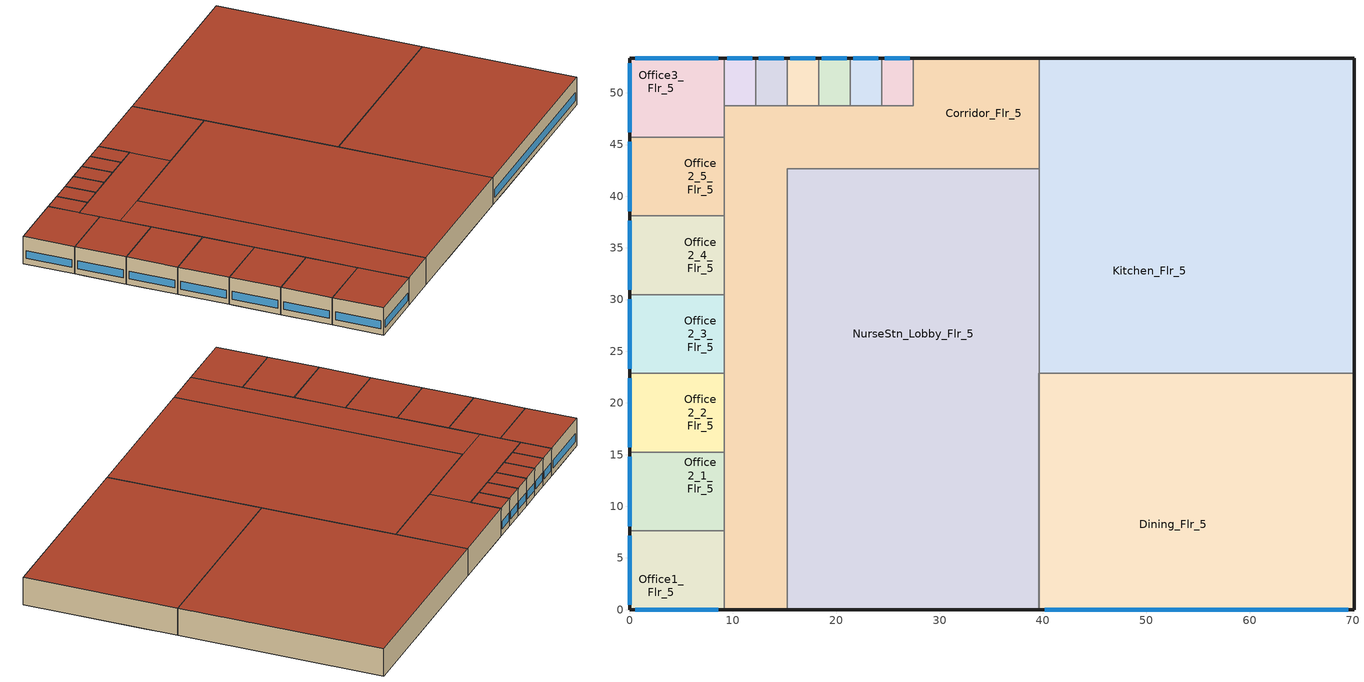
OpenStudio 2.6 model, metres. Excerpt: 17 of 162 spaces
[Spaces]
Office1_Flr_5
 floor to PatRoom7_1_Flr_4: 4.57,7.62 4.57,4.57 0,4.57 0,7.62 z17.07
 floor to PatRoom6_Flr_4: 6.1,4.57 6.1,0 0,0 0,4.57 z17.07
 floor to Corridor_SE_Flr_4: 9.14,7.62 9.14,4.57 4.57,4.57 4.57,7.62 z17.07
 floor to PatRoom1_6_Flr_4: 9.14,4.57 9.14,0 6.1,0 6.1,4.57 z17.07
 wall outside: 0,7.62 0,0 9.14,0 z17.07:21.34
 wall to Office2_1_Flr_5: 9.14,7.62 0,7.62 z17.07:21.34
 wall to Corridor_Flr_5: 9.14,0 9.14,7.62 z17.07:21.34
 window: 0,7.16 0,0.46 / 0.55,0 8.59,0 z17.98:19.2
 roof outside: 9.14,0 9.14,7.62 0,7.62 0,0 z21.34
Corridor_Flr_5
 floor to PatRoom1_6_Flr_4: 10.67,4.57 10.67,0 9.14,0 9.14,4.57 z17.07
 floor to Corridor_SE_Flr_4: 15.24,10.67 15.24,4.57 9.14,4.57 9.14,10.67 z17.07
 floor to Corridor_NW_Flr_4: 39.62,53.34 39.62,42.67 9.14,42.67 9.14,48.77 28.96,48.77 28.96,53.34 z17.07
 floor to Lab_Flr_4: 15.24,33.53 15.24,10.67 9.14,10.67 9.14,33.53 z17.07
 floor to PatRoom5_10_Flr_4: 28.96,53.34 28.96,48.77 27.43,48.77 27.43,53.34 z17.07
 floor to NurseStn_Lobby_Flr_4: 15.24,42.67 15.24,33.53 9.14,33.53 9.14,42.67 z17.07
 floor to PatRoom1_7_Flr_4: 15.24,4.57 15.24,0 10.67,0 10.67,4.57 z17.07
 wall outside: 39.62,53.34 27.43,53.34 / 9.14,0 15.24,0 z17.07:21.34
 wall to Office2_1_Flr_5: 9.14,15.24 9.14,7.62 z17.07:21.34
 wall to Office2_2_Flr_5: 9.14,22.86 9.14,15.24 z17.07:21.34
 wall to Office3_Flr_5: 9.14,48.77 9.14,45.72 z17.07:21.34
 wall to Office4_1_Flr_5: 12.19,48.77 9.14,48.77 z17.07:21.34
 wall to Office4_2_Flr_5: 15.24,48.77 12.19,48.77 z17.07:21.34
 wall to Office4_6_Flr_5: 27.43,53.34 27.43,48.77 24.38,48.77 z17.07:21.34
 wall to Kitchen_Flr_5: 39.62,42.67 39.62,53.34 z17.07:21.34
 wall to NurseStn_Lobby_Flr_5: 15.24,0 15.24,42.67 39.62,42.67 z17.07:21.34
 wall to Office2_3_Flr_5: 9.14,30.48 9.14,22.86 z17.07:21.34
 wall to Office2_4_Flr_5: 9.14,38.09 9.14,30.48 z17.07:21.34
 wall to Office2_5_Flr_5: 9.14,45.72 9.14,38.09 z17.07:21.34
 wall to Office4_4_Flr_5: 21.34,48.77 18.29,48.77 z17.07:21.34
 wall to Office4_3_Flr_5: 18.29,48.77 15.24,48.77 z17.07:21.34
 wall to Office4_5_Flr_5: 24.38,48.77 21.34,48.77 z17.07:21.34
 roof outside: 15.24,0 15.24,42.67 9.14,42.67 9.14,0 z21.34; 39.62,42.67 39.62,53.34 27.43,53.34 27.43,42.67 z21.34; 27.43,42.67 27.43,48.77 9.14,48.77 9.14,42.67 z21.34
NurseStn_Lobby_Flr_5
 floor to NurseStn_Lobby_Flr_4: 39.62,42.67 39.62,10.67 28.96,10.67 28.96,19.81 15.24,19.81 15.24,42.67 z17.07
 floor to Corridor_SE_Flr_4: 39.62,10.67 39.62,0 28.96,0 28.96,4.57 15.24,4.57 15.24,10.67 z17.07
 floor to Lab_Flr_4: 28.96,19.81 28.96,10.67 15.24,10.67 15.24,19.81 z17.07
 floor to PatRoom1_8_Flr_4: 19.81,4.57 19.81,0 15.24,0 15.24,4.57 z17.07
 floor to PatRoom1_9_Flr_4: 24.38,4.57 24.38,0 19.81,0 19.81,4.57 z17.07
 floor to PatRoom1_10_Flr_4: 28.96,4.57 28.96,0 24.38,0 24.38,4.57 z17.07
 wall outside: 15.24,0 39.62,0 z17.07:21.34
 wall to Dining_Flr_5: 39.62,0 39.62,22.86 z17.07:21.34
 wall to Kitchen_Flr_5: 39.62,22.86 39.62,42.67 z17.07:21.34
 roof outside: 39.62,0 39.62,42.67 15.24,42.67 15.24,0 z21.34
Dining_Flr_5
 floor to PatRoom3_2_Flr_4: 70.1,13.41 70.1,8.99 65.53,8.99 65.53,13.41 z17.07
 floor to Radiology_Flr_4: 60.96,22.86 60.96,19.81 39.62,19.81 39.62,22.86 z17.07
 floor to PatRoom1_1_Flr_4: 44.2,4.57 44.2,0 39.62,0 39.62,4.57 z17.07
 floor to Corridor_SE_Flr_4: 65.53,22.86 65.53,4.57 39.62,4.57 39.62,10.67 60.96,10.67 60.96,22.86 z17.07
 floor to NurseStn_Lobby_Flr_4: 60.96,19.81 60.96,10.67 39.62,10.67 39.62,19.81 z17.07
 floor to PatRoom2_Flr_4: 70.1,4.57 70.1,0 62.48,0 62.48,4.57 z17.07
 floor to PatRoom3_1_Flr_4: 70.1,8.99 70.1,4.57 65.53,4.57 65.53,8.99 z17.07
 floor to PatRoom1_5_Flr_4: 62.48,4.57 62.48,0 57.91,0 57.91,4.57 z17.07
 floor to PatRoom1_4_Flr_4: 57.91,4.57 57.91,0 53.34,0 53.34,4.57 z17.07
 floor to PatRoom1_2_Flr_4: 48.77,4.57 48.77,0 44.2,0 44.2,4.57 z17.07
 floor to PatRoom1_3_Flr_4: 53.34,4.57 53.34,0 48.77,0 48.77,4.57 z17.07
 floor to PatRoom3_5_Flr_4: 70.1,22.86 70.1,22.25 65.53,22.25 65.53,22.86 z17.07
 floor to PatRoom3_3_Flr_4: 70.1,17.83 70.1,13.41 65.53,13.41 65.53,17.83 z17.07
 floor to PatRoom3_4_Flr_4: 70.1,22.25 70.1,17.83 65.53,17.83 65.53,22.25 z17.07
 wall outside: 39.62,0 70.1,0 70.1,22.86 z17.07:21.34
 wall to Kitchen_Flr_5: 70.1,22.86 39.62,22.86 z17.07:21.34
 window: 40.2,0 69.53,0 z17.98:19.2
 roof outside: 70.1,0 70.1,22.86 39.62,22.86 39.62,0 z21.34
Office2_1_Flr_5
 floor to PatRoom7_3_Flr_4: 4.57,15.24 4.57,13.41 0,13.41 0,15.24 z17.07
 floor to Corridor_SE_Flr_4: 9.14,10.67 9.14,7.62 4.57,7.62 4.57,10.67 z17.07
 floor to PatRoom7_1_Flr_4: 4.57,8.99 4.57,7.62 0,7.62 0,8.99 z17.07
 floor to Corridor_NW_Flr_4: 9.14,15.24 9.14,10.67 4.57,10.67 4.57,15.24 z17.07
 floor to PatRoom7_2_Flr_4: 0,13.41 4.57,13.41 4.57,8.99 0,8.99 z17.07
 wall outside: 0,15.24 0,7.62 z17.07:21.34
 wall to Office2_2_Flr_5: 9.14,15.24 0,15.24 z17.07:21.34
 window: 0,14.78 0,8.08 z17.98:19.2
 roof outside: 9.14,7.62 9.14,15.24 0,15.24 0,7.62 z21.34
Kitchen_Flr_5
 floor to Corridor_NW_Flr_4: 65.53,48.77 65.53,42.67 39.62,42.67 39.62,48.77 z17.07
 floor to Radiology_Flr_4: 60.96,42.67 60.96,22.86 39.62,22.86 39.62,42.67 z17.07
 floor to PatRoom5_1_Flr_4: 44.2,53.34 44.2,48.77 39.62,48.77 39.62,53.34 z17.07
 floor to Corridor_SE_Flr_4: 65.53,42.67 65.53,22.86 60.96,22.86 60.96,42.67 z17.07
 floor to PatRoom4_Flr_4: 70.1,53.34 70.1,48.77 62.48,48.77 62.48,53.34 z17.07
 floor to PatRoom5_5_Flr_4: 62.48,53.34 62.48,48.77 57.91,48.77 57.91,53.34 z17.07
 floor to PatRoom3_5_Flr_4: 70.1,26.67 70.1,22.86 65.53,22.86 65.53,26.67 z17.07
 floor to PatRoom5_2_Flr_4: 48.77,53.34 48.77,48.77 44.2,48.77 44.2,53.34 z17.07
 floor to PatRoom5_3_Flr_4: 53.34,53.34 53.34,48.77 48.77,48.77 48.77,53.34 z17.07
 floor to PatRoom5_4_Flr_4: 57.91,53.34 57.91,48.77 53.34,48.77 53.34,53.34 z17.07
 floor to PatRoom3_7_Flr_4: 70.1,35.51 70.1,31.09 65.53,31.09 65.53,35.51 z17.07
 floor to PatRoom3_6_Flr_4: 70.1,31.09 70.1,26.67 65.53,26.67 65.53,31.09 z17.07
 floor to PatRoom3_8_Flr_4: 70.1,39.93 70.1,35.51 65.53,35.51 65.53,39.93 z17.07
 floor to PatRoom3_9_Flr_4: 70.1,44.35 70.1,39.93 65.53,39.93 65.53,44.35 z17.07
 floor to PatRoom3_10_Flr_4: 70.1,48.77 70.1,44.35 65.53,44.35 65.53,48.77 z17.07
 wall outside: 70.1,22.86 70.1,53.34 39.62,53.34 z17.07:21.34
 roof outside: 70.1,22.86 70.1,53.34 39.62,53.34 39.62,22.86 z21.34
Office3_Flr_5
 floor to PatRoom8_Flr_4: 6.1,53.34 6.1,48.77 0,48.77 0,53.34 z17.07
 floor to Corridor_NW_Flr_4: 9.14,48.77 9.14,45.72 4.57,45.72 4.57,48.77 z17.07
 floor to PatRoom5_6_Flr_4: 9.14,53.34 9.14,48.77 6.1,48.77 6.1,53.34 z17.07
 floor to PatRoom7_10_Flr_4: 4.57,48.77 4.57,45.72 0,45.72 0,48.77 z17.07
 wall outside: 9.14,53.34 0,53.34 0,45.72 z17.07:21.34
 wall to Office4_1_Flr_5: 9.14,48.77 9.14,53.34 z17.07:21.34
 wall to Office2_5_Flr_5: 0,45.72 9.14,45.72 z17.07:21.34
 window: 8.59,53.34 0.55,53.34 / 0,52.88 0,46.18 z17.98:19.2
 roof outside: 9.14,45.72 9.14,53.34 0,53.34 0,45.72 z21.34
Office4_1_Flr_5
 floor to PatRoom5_7_Flr_4: 12.19,53.34 12.19,48.77 10.67,48.77 10.67,53.34 z17.07
 floor to PatRoom5_6_Flr_4: 10.67,53.34 10.67,48.77 9.14,48.77 9.14,53.34 z17.07
 wall outside: 12.19,53.34 9.14,53.34 z17.07:21.34
 wall to Office4_2_Flr_5: 12.19,48.77 12.19,53.34 z17.07:21.34
 window: 11.88,53.34 9.45,53.34 z17.98:19.2
 roof outside: 12.19,48.77 12.19,53.34 9.14,53.34 9.14,48.77 z21.34
Office2_2_Flr_5
 floor to PatRoom7_5_Flr_4: 4.57,22.86 4.57,22.25 0,22.25 0,22.86 z17.07
 floor to Corridor_NW_Flr_4: 9.14,22.86 9.14,15.24 4.57,15.24 4.57,22.86 z17.07
 floor to PatRoom7_3_Flr_4: 4.57,17.83 4.57,15.24 0,15.24 0,17.83 z17.07
 floor to PatRoom7_4_Flr_4: 4.57,22.25 4.57,17.83 0,17.83 0,22.25 z17.07
 wall outside: 0,22.86 0,15.24 z17.07:21.34
 wall to Office2_3_Flr_5: 9.14,22.86 0,22.86 z17.07:21.34
 window: 0,22.4 0,15.7 z17.98:19.2
 roof outside: 9.14,15.24 9.14,22.86 0,22.86 0,15.24 z21.34
Office2_3_Flr_5
 floor to PatRoom7_6_Flr_4: 4.57,30.48 4.57,26.67 0,26.67 0,30.48 z17.07
 floor to Corridor_NW_Flr_4: 9.14,30.48 9.14,22.86 4.57,22.86 4.57,30.48 z17.07
 floor to PatRoom7_5_Flr_4: 4.57,26.67 4.57,22.86 0,22.86 0,26.67 z17.07
 wall outside: 0,30.48 0,22.86 z17.07:21.34
 wall to Office2_4_Flr_5: 9.14,30.48 0,30.48 z17.07:21.34
 window: 0,30.02 0,23.31 z17.98:19.2
 roof outside: 9.14,22.86 9.14,30.48 0,30.48 0,22.86 z21.34
Office2_4_Flr_5
 floor to PatRoom7_8_Flr_4: 4.57,38.09 4.57,35.51 0,35.51 0,38.09 z17.07
 floor to Corridor_NW_Flr_4: 9.14,38.09 9.14,30.48 4.57,30.48 4.57,38.09 z17.07
 floor to PatRoom7_7_Flr_4: 4.57,35.51 4.57,31.09 0,31.09 0,35.51 z17.07
 floor to PatRoom7_6_Flr_4: 4.57,31.09 4.57,30.48 0,30.48 0,31.09 z17.07
 wall outside: 0,38.09 0,30.48 z17.07:21.34
 wall to Office2_5_Flr_5: 9.14,38.09 0,38.09 z17.07:21.34
 window: 0,37.64 0,30.93 z17.98:19.2
 roof outside: 9.14,30.48 9.14,38.09 0,38.09 0,30.48 z21.34
Office2_5_Flr_5
 floor to PatRoom7_8_Flr_4: 4.57,39.93 4.57,38.09 0,38.09 0,39.93 z17.07
 floor to Corridor_NW_Flr_4: 9.14,45.72 9.14,38.09 4.57,38.09 4.57,45.72 z17.07
 floor to PatRoom7_9_Flr_4: 4.57,44.35 4.57,39.93 0,39.93 0,44.35 z17.07
 floor to PatRoom7_10_Flr_4: 4.57,45.72 4.57,44.35 0,44.35 0,45.72 z17.07
 wall outside: 0,45.72 0,38.09 z17.07:21.34
 window: 0,45.25 0,38.55 z17.98:19.2
 roof outside: 9.14,38.09 9.14,45.72 0,45.72 0,38.09 z21.34
Office4_2_Flr_5
 floor to PatRoom5_7_Flr_4: 15.24,53.34 15.24,48.77 12.19,48.77 12.19,53.34 z17.07
 wall outside: 15.24,53.34 12.19,53.34 z17.07:21.34
 wall to Office4_3_Flr_5: 15.24,48.77 15.24,53.34 z17.07:21.34
 window: 14.93,53.34 12.5,53.34 z17.98:19.2
 roof outside: 15.24,48.77 15.24,53.34 12.19,53.34 12.19,48.77 z21.34
Office4_3_Flr_5
 floor to PatRoom5_8_Flr_4: 18.29,53.34 18.29,48.77 15.24,48.77 15.24,53.34 z17.07
 wall outside: 18.29,53.34 15.24,53.34 z17.07:21.34
 wall to Office4_4_Flr_5: 18.29,48.77 18.29,53.34 z17.07:21.34
 window: 17.98,53.34 15.55,53.34 z17.98:19.2
 roof outside: 18.29,48.77 18.29,53.34 15.24,53.34 15.24,48.77 z21.34
Office4_4_Flr_5
 floor to PatRoom5_9_Flr_4: 21.34,53.34 21.34,48.77 19.81,48.77 19.81,53.34 z17.07
 floor to PatRoom5_8_Flr_4: 19.81,53.34 19.81,48.77 18.29,48.77 18.29,53.34 z17.07
 wall outside: 21.34,53.34 18.29,53.34 z17.07:21.34
 wall to Office4_5_Flr_5: 21.34,48.77 21.34,53.34 z17.07:21.34
 window: 21.03,53.34 18.6,53.34 z17.98:19.2
 roof outside: 21.34,48.77 21.34,53.34 18.29,53.34 18.29,48.77 z21.34
Office4_5_Flr_5
 floor to PatRoom5_9_Flr_4: 24.38,53.34 24.38,48.77 21.34,48.77 21.34,53.34 z17.07
 wall outside: 24.38,53.34 21.34,53.34 z17.07:21.34
 wall to Office4_6_Flr_5: 24.38,48.77 24.38,53.34 z17.07:21.34
 window: 24.07,53.34 21.64,53.34 z17.98:19.2
 roof outside: 24.38,48.77 24.38,53.34 21.34,53.34 21.34,48.77 z21.34
Office4_6_Flr_5
 floor to PatRoom5_10_Flr_4: 27.43,53.34 27.43,48.77 24.38,48.77 24.38,53.34 z17.07
 wall outside: 27.43,53.34 24.38,53.34 z17.07:21.34
 window: 27.12,53.34 24.69,53.34 z17.98:19.2
 roof outside: 27.43,48.77 27.43,53.34 24.38,53.34 24.38,48.77 z21.34
[Building]
Building #1: Standards Number of Stories=6; Standards Number of Above Ground Stories=5; Standards Building Type=Hospital
[Site]
Sherbrooke_PQ_CAN: Latitude {deg}=45.43; Longitude {deg}=-71.68; Time Zone {hr}=-5; Elevation {m}=241
[ClimateZones]
Climate Zone Institution Name 1=ASHRAE; Climate Zone Document Name 1=ANSI/ASHRAE Standard 169; Climate Zone Document Year 1=2006; Climate Zone Institution Name 2=CEC; Climate Zone Document Name 2=California Climate Zone Descriptions; Climate Zone Document Year 2=1995
[Site:WaterMainsTemperature]
Calculation Method=Correlation; Annual Average Outdoor Air Temperature {C}=4.28333; Maximum Difference In Monthly Average Outdoor Air Temperatures {deltaC}=28.2
[Site:GroundTemperature:BuildingSurface]
19.527, 19.502, 19.536, 19.598, 20.002, 21.64, 22.225, 22.375, 21.449, 20.121, 19.802, 19.633
[WindowMaterial:Blind]
Window Material Blind 1: Slat Width {m}=0.025; Slat Separation {m}=0.01875; Front Side Slat Beam Solar Reflectance=0.5; Back Side Slat Beam Solar Reflectance=0.5; Front Side Slat Diffuse Solar Reflectance=0.5; Back Side Slat Diffuse Solar Reflectance=0.5; Slat Beam Visible Transmittance=0
[ShadingControl]
Shading Control 1: Shading Type=InteriorBlind; Shading Device Material=Window Material Blind 1
[BuildingStory]
Building Story 6: Nominal Z Coordinate {m}=0; Nominal Floor to Floor Height {m}=4.2672
[Space] Building Story=Building Story 6
Name | Space Type | Thermal Zone
Office1_Flr_5 | Space Function Office - enclosed | TZ-Office1_Flr_5
Corridor_Flr_5 | Space Function Hospital corr. >= 2.4m-sch-B | TZ-Corridor_Flr_5
NurseStn_Lobby_Flr_5 | Space Function Hospital - nurses station | TZ-NurseStn_Lobby_Flr_5
Dining_Flr_5 | Space Function Dining - bar lounge/leisure | TZ-Dining_Flr_5
Office2_1_Flr_5 | Space Function Office - enclosed | TZ-Office2_1_Flr_5
Kitchen_Flr_5 | Space Function Food preparation | TZ-Kitchen_Flr_5
Office3_Flr_5 | Space Function Office - enclosed | TZ-Office3_Flr_5
Office4_1_Flr_5 | Space Function Office - enclosed | TZ-Office4_1_Flr_5
Office2_2_Flr_5 | Space Function Office - enclosed | TZ-Office2_2_Flr_5
Office2_3_Flr_5 | Space Function Office - enclosed | TZ-Office2_3_Flr_5
Office2_4_Flr_5 | Space Function Office - enclosed | TZ-Office2_4_Flr_5
Office2_5_Flr_5 | Space Function Office - enclosed | TZ-Office2_5_Flr_5
Office4_2_Flr_5 | Space Function Office - enclosed | TZ-Office4_2_Flr_5
Office4_3_Flr_5 | Space Function Office - enclosed | TZ-Office4_3_Flr_5
Office4_4_Flr_5 | Space Function Office - enclosed | TZ-Office4_4_Flr_5
Office4_5_Flr_5 | Space Function Office - enclosed | TZ-Office4_5_Flr_5
Office4_6_Flr_5 | Space Function Office - enclosed | TZ-Office4_6_Flr_5
[ThermalZone] Use Ideal Air Loads=No
Name | Multiplier
TZ-Office2_1_Flr_5; TZ-Office4_1_Flr_5 | 1
TZ-Corridor_Flr_5; TZ-Office3_Flr_5; TZ-NurseStn_Lobby_Flr_5; TZ-Dining_Flr_5; TZ-Office1_Flr_5; TZ-Kitchen_Flr_5; TZ-Office2_2_Flr_5; TZ-Office2_3_Flr_5; TZ-Office2_4_Flr_5; TZ-Office2_5_Flr_5; TZ-Office4_2_Flr_5; TZ-Office4_3_Flr_5; TZ-Office4_4_Flr_5; TZ-Office4_5_Flr_5; TZ-Office4_6_Flr_5
[SpaceType] Standards Building Type=Space Function
Name | Standards Space Type
Space Function Hospital corr. >= 2.4m-sch-B | Hospital corr. >= 2.4m-sch-B
Space Function Dining - bar lounge/leisure | Dining - bar lounge/leisure
Space Function Hospital - nurses station | Hospital - nurses station
Space Function Food preparation | Food preparation
Space Function Office - enclosed | Office - enclosed
